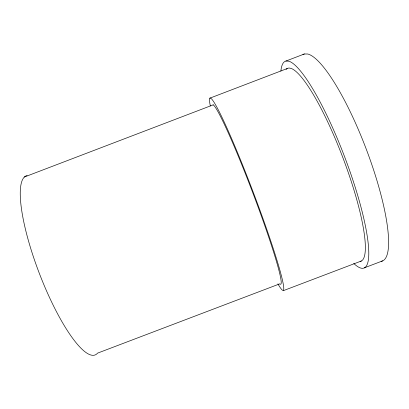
<?xml version="1.0" encoding="UTF-8"?>
<svg xmlns="http://www.w3.org/2000/svg" width="409" height="409" viewBox="0 0 409 409"><rect width="100%" height="100%" fill="white"/><g stroke="black" fill="none" stroke-linecap="round" stroke-linejoin="round"><path stroke-width="0.61" d="M280.891 71.094A110.599 21.38 69.2 0 1 285.937 61.033L304.362 53.978L307.793 54.014A110.619 24.693 69.2 0 1 369.92 159.137A110.619 24.693 69.2 0 1 381.137 261.32M209.868 98.16L287.149 68.574M24.382 177.015L213.222 104.852M283.555 290.584L361.382 260.988M364.271 267.854L382.64 260.87M285.937 61.033L288.964 61.222A110.599 21.38 69.2 0 1 354.286 184.367A110.599 21.38 69.2 0 1 353.785 263.478M286.121 69.392A103.155 19.903 69.2 0 1 289.439 68.068L291.203 68.451A103.155 19.903 69.2 0 1 346.433 167.317A103.155 19.903 69.2 0 1 360.186 261.402M302.926 54.596A110.619 24.693 69.2 0 1 304.362 53.978M277.926 283.882A103.058 6.835 69.2 0 0 263.11 218.994A103.058 6.835 69.2 0 0 211.571 98.937L210.737 98.201A103.058 6.835 69.2 0 0 210.318 105.967M213.12 104.776A96.166 6.365 69.2 0 1 256.402 202.419A96.166 6.365 69.2 0 1 279.756 283.846L97.562 353.136A95.957 22.822 69 0 1 41.043 277.747A95.957 22.822 69 0 1 27.066 175.548"/></g></svg>
